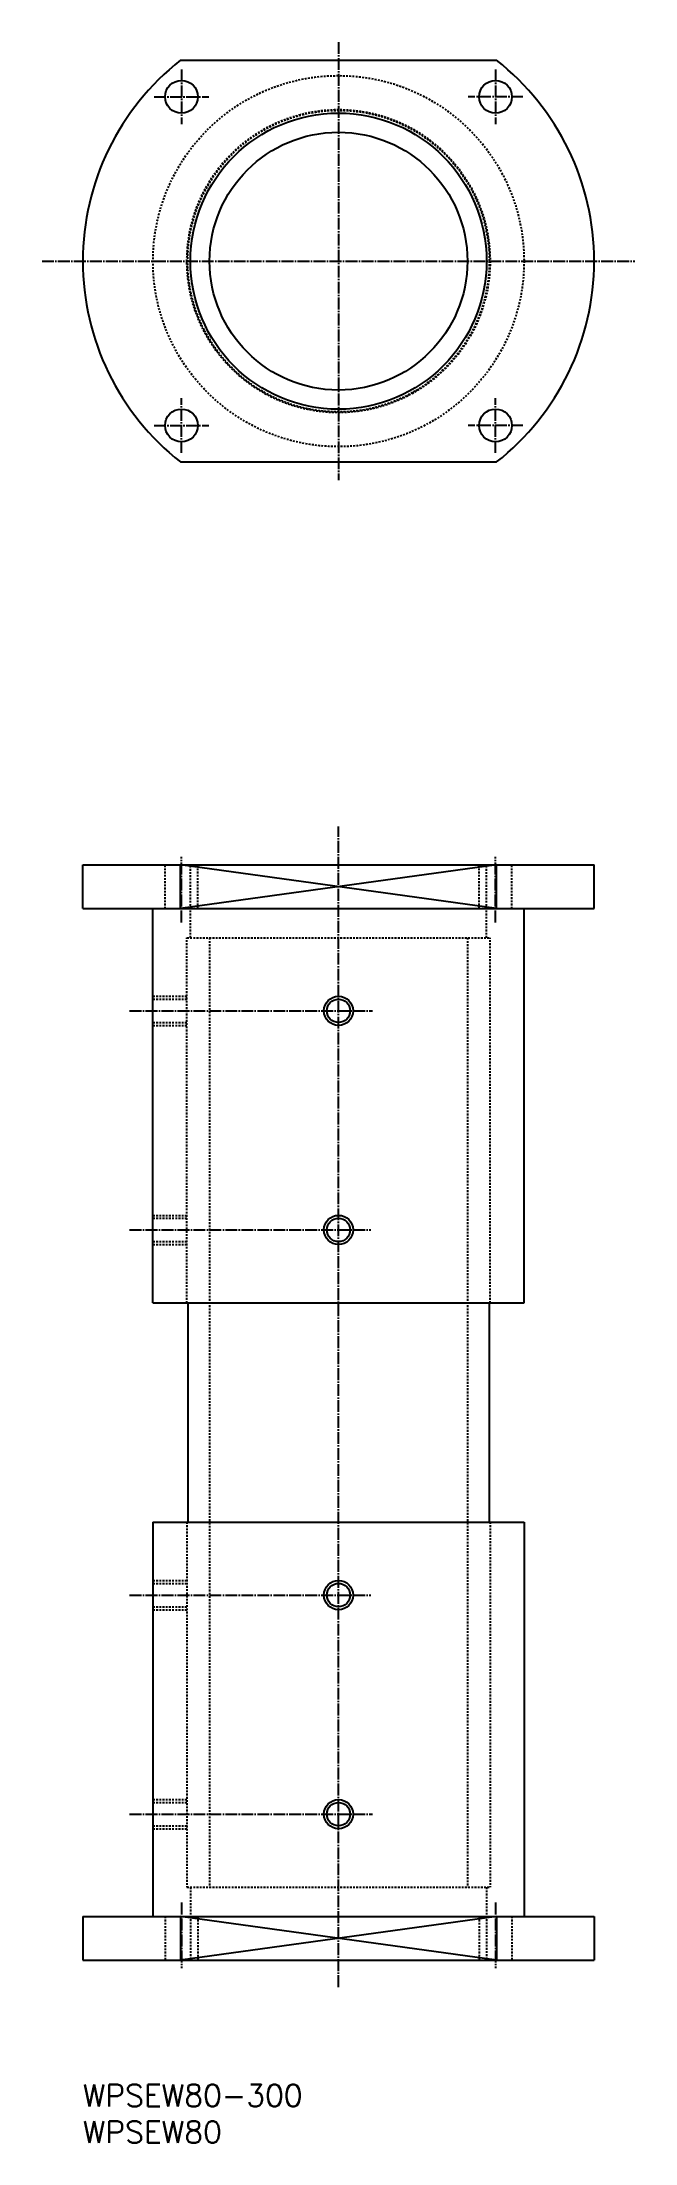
# Model space of a CAD drawing. Extents: x 1348 to 1511, y -2600 to -2024.
import ezdxf

# ---------------------------------------------------------------- set-up
doc = ezdxf.new("R2010")
doc.units = 0
doc.header["$LTSCALE"] = 0.25
doc.linetypes.add('CENTER', pattern=[17.5, 13, -1.5, 1.5, -1.5])
doc.linetypes.add('DASHED', pattern=[3.5, 2, -1.5])
doc.layers.get('0').update_dxf_attribs({"linetype": 'CONTINUOUS'})
doc.layers.add('CENTER', color=1, linetype='CENTER')
doc.styles.get("Standard").update_dxf_attribs({"font": 'txt', "bigfont": 'BIGFONT'})

msp = doc.modelspace()

# ---------------------------------------------------------------- linework, layer by layer
for p, q in [((1386.07, -2029.19), (1472.67, -2029.19)), ((1386.07, -2139.19), (1472.67, -2139.19)), ((1359.37, -2249.5), (1499.37, -2249.5)), ((1386.07, -2261.5), (1386.07, -2249.5)), ((1472.67, -2261.5), (1472.67, -2249.5)), ((1359.37, -2261.5), (1499.37, -2261.5)), ((1378.57, -2369.5), (1480.17, -2369.5)), ((1378.57, -2429.5), (1480.17, -2429.5)), ((1470.87, -2454.5), (1470.87, -2454.5)), ((1470.87, -2479.5), (1470.87, -2479.5)), ((1359.37, -2537.5), (1499.37, -2537.5)), ((1386.07, -2537.5), (1386.07, -2549.5)), ((1472.67, -2537.5), (1472.67, -2549.5)), ((1359.37, -2549.5), (1499.37, -2549.5))]:
    msp.add_line(p, q)
at = {"color": 7, "linetype": 'CONTINUOUS'}
for p, q in [((1359.37, -2261.5), (1359.37, -2249.5)), ((1499.37, -2261.5), (1499.37, -2249.5)), ((1378.57, -2369.5), (1378.57, -2261.5)), ((1480.17, -2369.5), (1480.17, -2261.5)), ((1388.07, -2369.5), (1388.07, -2429.5)), ((1470.67, -2369.5), (1470.67, -2429.5)), ((1378.57, -2429.5), (1378.57, -2537.5)), ((1480.17, -2429.5), (1480.17, -2537.5)), ((1359.37, -2537.5), (1359.37, -2549.5)), ((1499.37, -2537.5), (1499.37, -2549.5))]:
    msp.add_line(p, q, dxfattribs=at)
at = {"color": 3, "linetype": 'DASHED'}
for p, q in [((1381.87, -2261.5), (1381.87, -2249.5)), ((1388.82, -2269.5), (1388.82, -2249.5)), ((1390.87, -2261.5), (1390.87, -2249.5)), ((1467.87, -2261.5), (1467.87, -2249.5)), ((1469.92, -2269.5), (1469.92, -2249.5)), ((1476.87, -2261.5), (1476.87, -2249.5)), ((1387.87, -2369.5), (1387.87, -2269.5)), ((1387.87, -2269.5), (1470.87, -2269.5)), ((1394.07, -2269.5), (1394.07, -2529.5)), ((1464.67, -2269.5), (1464.67, -2529.5)), ((1470.87, -2369.5), (1470.87, -2269.5)), ((1378.57, -2285.5), (1387.87, -2285.5)), ((1378.57, -2286.3), (1387.87, -2286.3)), ((1378.57, -2292.7), (1387.87, -2292.7)), ((1378.57, -2293.5), (1387.87, -2293.5)), ((1378.57, -2345.5), (1387.87, -2345.5)), ((1378.57, -2346.3), (1387.87, -2346.3)), ((1378.57, -2352.7), (1387.87, -2352.7)), ((1378.57, -2353.5), (1387.87, -2353.5)), ((1387.87, -2429.5), (1387.87, -2529.5)), ((1470.87, -2429.5), (1470.87, -2529.5)), ((1378.57, -2445.5), (1387.87, -2445.5)), ((1378.57, -2446.3), (1387.87, -2446.3)), ((1378.57, -2452.7), (1387.87, -2452.7)), ((1378.57, -2453.5), (1387.87, -2453.5)), ((1378.57, -2505.5), (1387.87, -2505.5)), ((1378.57, -2506.3), (1387.87, -2506.3)), ((1378.57, -2512.7), (1387.87, -2512.7)), ((1378.57, -2513.5), (1387.87, -2513.5)), ((1387.87, -2529.5), (1470.87, -2529.5)), ((1388.82, -2529.5), (1388.82, -2549.5)), ((1469.92, -2529.5), (1469.92, -2549.5)), ((1381.87, -2537.5), (1381.87, -2549.5)), ((1390.87, -2537.5), (1390.87, -2549.5)), ((1467.87, -2537.5), (1467.87, -2549.5)), ((1476.87, -2537.5), (1476.87, -2549.5))]:
    msp.add_line(p, q, dxfattribs=at)
at = {"color": 3, "linetype": 'CONTINUOUS'}
for p, q in [((1472.67, -2249.5), (1386.07, -2261.5)), ((1472.67, -2261.5), (1386.07, -2249.5)), ((1472.67, -2537.5), (1386.07, -2549.5)), ((1472.67, -2549.5), (1386.07, -2537.5))]:
    msp.add_line(p, q, dxfattribs=at)
at = {"color": 3, "linetype": 'DASHED'}
for radius in [50.8, 41.5, 41.3]:
    msp.add_circle((1429.37, -2084.19), radius, dxfattribs=at)
for centre, radius in [((1386.37, -2039.19), 4.5), ((1472.37, -2039.19), 4.5), ((1429.37, -2084.19), 40.55), ((1429.37, -2084.19), 35.3), ((1386.37, -2129.19), 4.5), ((1472.37, -2129.19), 4.5), ((1429.37, -2289.5), 3.2), ((1429.37, -2349.5), 3.2), ((1429.37, -2449.5), 3.2), ((1429.37, -2509.5), 3.2)]:
    msp.add_circle(centre, radius)
at = {"color": 3, "linetype": 'CONTINUOUS'}
for centre in [(1429.37, -2289.5), (1429.37, -2349.5), (1429.37, -2449.5), (1429.37, -2509.5)]:
    msp.add_circle(centre, 4, dxfattribs=at)
for start, end in [(128.21321, 231.78679), (308.21321, 51.78679)]:
    msp.add_arc((1429.37, -2084.19), 70, start, end)
at = {"layer": 'CENTER', "color": 1, "linetype": 'CENTER'}
for p, q in [((1429.37, -2024.19), (1429.37, -2144.19)), ((1386.37, -2031.69), (1386.37, -2046.69)), ((1472.37, -2031.69), (1472.37, -2046.69)), ((1378.87, -2039.19), (1393.87, -2039.19)), ((1479.87, -2039.19), (1464.87, -2039.19)), ((1348.18, -2084.19), (1510.55, -2084.19)), ((1386.37, -2136.69), (1386.37, -2121.69)), ((1472.37, -2136.69), (1472.37, -2121.69)), ((1378.87, -2129.19), (1393.87, -2129.19)), ((1479.87, -2129.19), (1464.87, -2129.19)), ((1429.37, -2556.85), (1429.37, -2239.06)), ((1386.37, -2265.28), (1386.37, -2247.32)), ((1472.37, -2265.28), (1472.37, -2247.32)), ((1372.15, -2289.5), (1438.67, -2289.5)), ((1372.15, -2349.5), (1438.22, -2349.5)), ((1372.15, -2449.5), (1438.22, -2449.5)), ((1372.15, -2509.5), (1438.67, -2509.5)), ((1386.37, -2533.71), (1386.37, -2551.67)), ((1472.37, -2533.71), (1472.37, -2551.67))]:
    msp.add_line(p, q, dxfattribs=at)

# ---------------------------------------------------------------- texts
at = {"color": 7, "linetype": 'CONTINUOUS'}
for s, p in [('WPSEW80-300', (1359.37, -2589.54)), ('WPSEW80', (1359.37, -2599.54))]:
    msp.add_text(s, height=6, dxfattribs=at).set_placement(p)

doc.saveas('drawing.dxf')
